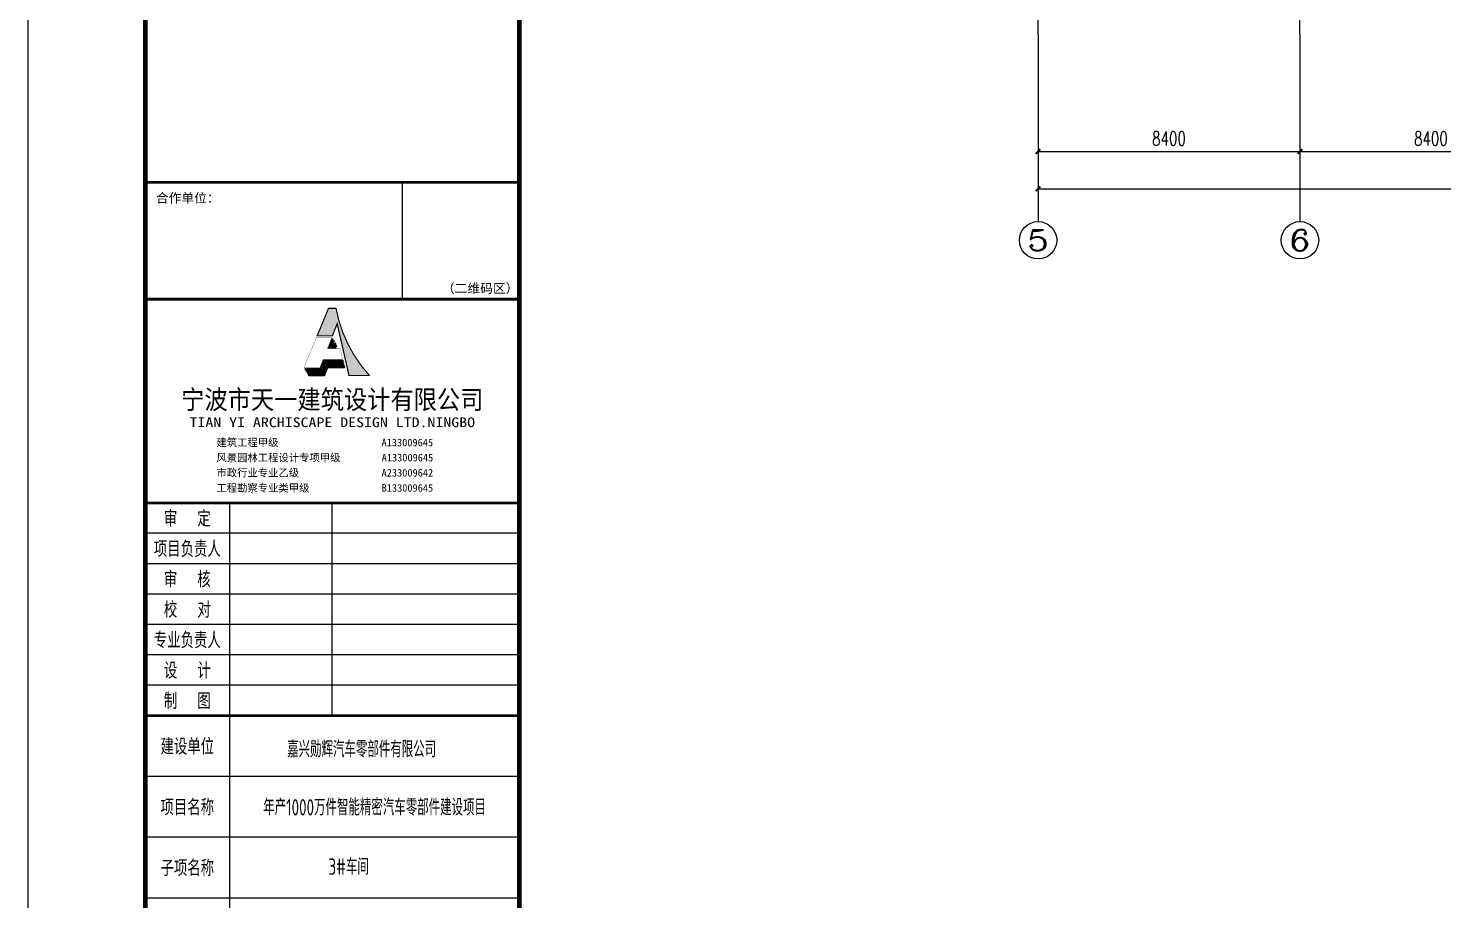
# Model space of a CAD drawing. Extents: x 712773 to 1022356, y -298958 to 209542.
# Drawn here: x 896206 to 941569, y -50473 to -22517 of the extents above; entities that cross this region are included whole.
import ezdxf
from ezdxf.enums import TextEntityAlignment as Align

# ---------------------------------------------------------------- set-up
doc = ezdxf.new("R2010")
doc.units = 0
doc.header["$LTSCALE"] = 500
doc.header["$MEASUREMENT"] = 0
doc.linetypes.add('DOTE', pattern=[2.42, 2, -0.2, 0.02, -0.2])
doc.layers.get('0').update_dxf_attribs({"linetype": 'CONTINUOUS'})
doc.layers.get('DEFPOINTS').update_dxf_attribs({"linetype": 'CONTINUOUS'})
for name, color, linetype in [('AXIS', 3, 'CONTINUOUS'), ('AXIS_TEXT', 7, 'CONTINUOUS'), ('DOTE', 1, 'DOTE'), ('T-TK', 157, 'CONTINUOUS'), ('照明平面标注层', 111, 'CONTINUOUS')]:
    doc.layers.add(name, color=color, linetype=linetype)
doc.styles.add('_TCH_AXIS', font='COMPLEX', dxfattribs={"bigfont": 'GBCBIG'})
doc.styles.add('_TCH_DIM_T3', font='SIMPLEX', dxfattribs={"width": 0.705882, "bigfont": 'GBCBIG'})
doc.styles.add('COMPLEX', font='COMPLEX')
doc.styles.add('TK1-TY', font='simhei.ttf')
doc.styles.add('TK2-TY', font='', dxfattribs={"width": 0.8})
doc.styles.add('TSSD_Dimension', font='Tssdeng.shx', dxfattribs={"width": 0.7, "bigfont": 'hztxt.shx'})
doc.styles.get('TK2-TY').set_extended_font_data('NSimSun')
doc.dimstyles.new('_TCH_ARCH&&150', dxfattribs={"dimtxt": 446.25, "dimasz": 150, "dimexe": 375, "dimexo": 450, "dimgap": 189.375, "dimtad": 1, "dimdec": 0, "dimzin": 0, "dimdsep": 46, "dimtxsty": '_TCH_DIM_T3', "dimblk": 'ARCHTICK', "dimcen": 0.09, "dimclrt": 7, "dimazin": 2, "dimtfac": 1, "dimtdec": 0, "dimtix": 1, "dimtmove": 2, "dimatfit": 3, "dimfxl": 0, "dimtolj": 1, "dimtzin": 0, "dimarcsym": 0})

# ---------------------------------------------------------------- blocks, each defined once
blk = doc.blocks.new('A1E图框')
at = {"layer": 'T-TK'}
blk.add_hatch(color=252, dxfattribs=at).paths.add_polyline_path([(41408, -66893), (41666, -68022), (42072, -68022, -0.138403), (41372, -66604), (41226, -66604), (40992, -67175), (41295, -67175)])
h = blk.add_hatch(color=252, dxfattribs=at)
h.paths.add_polyline_path([(41131, -67728), (41118, -67705), (41048, -67881), (41061, -67904)])
h.paths.add_polyline_path([(41155, -67770), (41142, -67747), (41072, -67923), (41085, -67946)])
h.paths.add_polyline_path([(41099, -67970), (41112, -67992), (41182, -67817), (41169, -67794)])
h.paths.add_polyline_path([(41206, -67858), (41193, -67836), (41123, -68011), (41136, -68034)])
h.paths.add_polyline_path([(41391, -67397), (41377, -67374), (41345, -67455), (41367, -67455)])
h.paths.add_polyline_path([(41366, -67355), (41353, -67332), (41304, -67455), (41326, -67455)])
h.paths.add_polyline_path([(41339, -67308), (41326, -67285), (41258, -67455), (41281, -67455)])
h.paths.add_polyline_path([(41217, -67455), (41240, -67455), (41315, -67267), (41302, -67244)])
blk.add_lwpolyline([(37300, -70757), (45300, -70757), (45300, -75307), (37300, -75307)], close=True)
for p, q in [((34800, -84100), (34800, -24700)), ((41118, -67705), (41525, -67705)), ((41131, -67728), (41531, -67728)), ((41525, -67705), (41531, -67728)), ((40710, -67881), (40723, -67904)), ((40710, -67881), (41048, -67881)), ((40723, -67904), (41061, -67904)), ((40734, -67923), (40748, -67946)), ((40734, -67923), (41072, -67923)), ((40748, -67946), (41085, -67946)), ((40761, -67970), (40775, -67992)), ((40761, -67970), (41099, -67970)), ((40775, -67992), (41112, -67992)), ((40786, -68011), (40799, -68034)), ((40786, -68011), (41123, -68011)), ((40799, -68034), (41136, -68034)), ((41142, -67747), (41535, -67747)), ((41155, -67770), (41541, -67770)), ((41169, -67794), (41547, -67794)), ((41182, -67817), (41552, -67817)), ((41193, -67836), (41557, -67836)), ((41206, -67858), (41562, -67858)), ((41535, -67747), (41541, -67770)), ((41547, -67794), (41552, -67817)), ((41557, -67836), (41562, -67858)), ((39100, -70757), (39100, -75307)), ((41300, -75307), (41300, -70757)), ((45300, -71407), (37300, -71407)), ((45300, -72057), (37300, -72057)), ((45300, -72707), (37300, -72707)), ((45300, -73357), (37300, -73357)), ((45300, -74007), (37300, -74007)), ((45300, -74657), (37300, -74657)), ((39100, -75307), (39100, -83107)), ((45300, -76607), (37300, -76607)), ((45300, -77907), (37300, -77907)), ((45300, -79207), (37300, -79207))]:
    blk.add_line(p, q, dxfattribs=at)
at = {"layer": 'T-TK', "color": 3}
for p, q in [((41217, -67455), (41302, -67244)), ((41240, -67455), (41315, -67267)), ((41258, -67455), (41326, -67285)), ((41281, -67455), (41339, -67308)), ((41302, -67244), (41315, -67267)), ((41304, -67455), (41353, -67332)), ((41326, -67285), (41339, -67308)), ((41326, -67455), (41366, -67355)), ((41345, -67455), (41377, -67374)), ((41353, -67332), (41366, -67355)), ((41367, -67455), (41391, -67397)), ((41377, -67374), (41391, -67397)), ((41048, -67881), (41118, -67705)), ((41061, -67904), (41131, -67728)), ((41118, -67705), (41131, -67728)), ((41048, -67881), (41061, -67904)), ((41072, -67923), (41142, -67747)), ((41072, -67923), (41085, -67946)), ((41085, -67946), (41155, -67770)), ((41099, -67970), (41169, -67794)), ((41099, -67970), (41112, -67992)), ((41112, -67992), (41182, -67817)), ((41123, -68011), (41193, -67836)), ((41123, -68011), (41136, -68034)), ((41136, -68034), (41206, -67858)), ((41142, -67747), (41155, -67770)), ((41169, -67794), (41182, -67817)), ((41193, -67836), (41206, -67858))]:
    blk.add_line(p, q, dxfattribs=at)
at = {"layer": 'T-TK'}
for points, const_width in [([(37300, -83100), (117900, -83100), (117900, -25700), (37300, -25700)], 100), ([(45300, -83100), (37300, -83100), (37300, -46400), (45300, -46400)], 100), ([(37300, -83100), (45300, -83100), (45300, -55400), (37300, -55400)], 60), ([(45300, -66400), (37300, -66400), (37300, -63900), (45300, -63900)], 60), ([(40697, -67859), (40960, -67222), (41289, -67222), (41196, -67455), (41465, -67455), (41520, -67683), (41105, -67683), (41035, -67859)], 5.66)]:
    blk.add_lwpolyline(points, close=True, dxfattribs=dict(at, const_width=const_width))
blk.add_lwpolyline([(42800, -63900), (45300, -63900), (45300, -66400), (42800, -66400)], close=True, dxfattribs=at)
at = {"layer": 'T-TK', "const_width": 22.5}
blk.add_lwpolyline([(41219, -66592), (41381, -66592, 0.141579), (42098, -68034), (41656, -68034), (41404, -66932), (41303, -67186), (40974, -67186), (41219, -66592)], format="xyb", dxfattribs=at)
at = {"layer": 'T-TK', "const_width": 5.66}
for points in [[(41381, -66592, 0.141579), (42098, -68034), (41656, -68034), (41404, -66932), (41303, -67186), (40974, -67186), (41219, -66592)], [(41372, -66604, 0.138403), (42072, -68022), (41666, -68022), (41408, -66893), (41295, -67175), (40992, -67175), (41226, -66604)]]:
    blk.add_lwpolyline(points, format="xyb", close=True, dxfattribs=at)
at = {"layer": 'T-TK', "const_width": 60}
for points in [[(45300, -70757), (37300, -70757)], [(45300, -75307), (37300, -75307)], [(45300, -75307), (37300, -75307)]]:
    blk.add_lwpolyline(points, dxfattribs=at)
at = {"layer": 'AXIS_TEXT', "style": 'TSSD_Dimension', "width": 0.7}
for s, p in [('嘉兴勋辉汽车零部件有限公司 ', (40335, -76200)), ('年产1000万件智能精密汽车零部件建设项目', (39823, -77442))]:
    blk.add_text(s, height=350, dxfattribs=at).set_placement(p)
at = {"layer": 'T-TK', "style": 'TK1-TY'}
for s, height, p in [('合作单位：', 200, (37528, -64336)), ('合作单位：', 200, (37528, -64336)), ('（二维码区）', 200, (43644, -66267)), ('建筑工程甲级                    A133009645', 162, (38823, -69546)), ('风景园林工程设计专项甲级        A133009645', 162, (38823, -69870)), ('市政行业专业乙级                A233009642', 162, (38823, -70194)), ('工程勘察专业类甲级              B133009645', 162, (38823, -70518))]:
    blk.add_text(s, height=height, dxfattribs=at).set_placement(p)
at = {"layer": 'T-TK'}
for s, height, style, width, p in [('宁波市天一建筑设计有限公司', 405, 'TK1-TY', 0.9, (41300, -68547)), ('TIAN YI ARCHISCAPE DESIGN LTD.NINGBO', 207.8, 'TK1-TY', 1.2, (41300, -69033)), ('审   定', 300, 'TK2-TY', 0.7, (38200, -71082)), ('项目负责人', 300, 'TK2-TY', 0.7, (38200, -71732)), ('审   核', 300, 'TK2-TY', 0.7, (38200, -72382)), ('校   对', 300, 'TK2-TY', 0.7, (38200, -73032)), ('专业负责人', 300, 'TK2-TY', 0.7, (38200, -73682)), ('设   计', 300, 'TK2-TY', 0.7, (38200, -74332)), ('制   图', 300, 'TK2-TY', 0.7, (38200, -74982)), ('建设单位', 300, 'TK2-TY', 0.7, (38200, -75957)), ('项目名称', 300, 'TK2-TY', 0.7, (38200, -77257)), ('子项名称', 300, 'TK2-TY', 0.7, (38200, -78557))]:
    blk.add_text(s, height=height, dxfattribs=dict(at, style=style, width=width)).set_placement(p, align=Align.MIDDLE_CENTER)
blk = doc.blocks.new('_ArchTick')
at = {"color": 0, "linetype": 'ByBlock', "const_width": 0.4}
blk.add_lwpolyline([(-0.5, -0.5), (0.5, 0.5)], dxfattribs=at)
blk = doc.blocks.new('*D532')
at = {"layer": 'AXIS', "color": 0, "lineweight": -2, "transparency": 16777216}
for p, q in [((928591, -23167), (928591, -28042)), ((1004191, -23167), (1004191, -28042)), ((928591, -27667), (1004191, -27667))]:
    blk.add_line(p, q, dxfattribs=at)
at = {"layer": 'DEFPOINTS', "color": 0, "transparency": 16777216}
for p in [(928591, -22717), (1004191, -22717), (1004191, -27667)]:
    blk.add_point(p, dxfattribs=at)
at = {"layer": 'AXIS', "color": 0, "lineweight": -2, "transparency": 16777216, "xscale": 150, "yscale": 150, "zscale": 150, "rotation": 180}
blk.add_blockref('_ArchTick', (928591, -27667), dxfattribs=at)
at = {"layer": 'AXIS', "color": 0, "lineweight": -2, "transparency": 16777216, "xscale": 150, "yscale": 150, "zscale": 150}
blk.add_blockref('_ArchTick', (1004191, -27667), dxfattribs=at)
at = {"layer": 'AXIS', "color": 7, "transparency": 16777216, "insert": (966391, -27255), "char_height": 446.2, "attachment_point": 5, "style": '_TCH_DIM_T3'}
blk.add_mtext('\\A1;75600', dxfattribs=at)
blk = doc.blocks.new('*D533')
at = {"layer": 'AXIS', "color": 0, "lineweight": -2, "transparency": 16777216}
for p, q in [((928591, -23167), (928591, -26842)), ((936991, -23167), (936991, -26842)), ((928591, -26467), (936991, -26467))]:
    blk.add_line(p, q, dxfattribs=at)
at = {"layer": 'DEFPOINTS', "color": 0, "transparency": 16777216}
for p in [(928591, -22717), (936991, -22717), (936991, -26467)]:
    blk.add_point(p, dxfattribs=at)
at = {"layer": 'AXIS', "color": 0, "lineweight": -2, "transparency": 16777216, "xscale": 150, "yscale": 150, "zscale": 150, "rotation": 180}
blk.add_blockref('_ArchTick', (928591, -26467), dxfattribs=at)
at = {"layer": 'AXIS', "color": 0, "lineweight": -2, "transparency": 16777216, "xscale": 150, "yscale": 150, "zscale": 150}
blk.add_blockref('_ArchTick', (936991, -26467), dxfattribs=at)
at = {"layer": 'AXIS', "color": 7, "transparency": 16777216, "insert": (932791, -26055), "char_height": 446.2, "attachment_point": 5, "style": '_TCH_DIM_T3'}
blk.add_mtext('\\A1;8400', dxfattribs=at)
blk = doc.blocks.new('*D534')
at = {"layer": 'AXIS', "color": 0, "lineweight": -2, "transparency": 16777216}
for p, q in [((936991, -23167), (936991, -26842)), ((945391, -23167), (945391, -26842)), ((936991, -26467), (945391, -26467))]:
    blk.add_line(p, q, dxfattribs=at)
at = {"layer": 'DEFPOINTS', "color": 0, "transparency": 16777216}
for p in [(936991, -22717), (945391, -22717), (945391, -26467)]:
    blk.add_point(p, dxfattribs=at)
at = {"layer": 'AXIS', "color": 0, "lineweight": -2, "transparency": 16777216, "xscale": 150, "yscale": 150, "zscale": 150, "rotation": 180}
blk.add_blockref('_ArchTick', (936991, -26467), dxfattribs=at)
at = {"layer": 'AXIS', "color": 0, "lineweight": -2, "transparency": 16777216, "xscale": 150, "yscale": 150, "zscale": 150}
blk.add_blockref('_ArchTick', (945391, -26467), dxfattribs=at)
at = {"layer": 'AXIS', "color": 7, "transparency": 16777216, "insert": (941191, -26055), "char_height": 446.2, "attachment_point": 5, "style": '_TCH_DIM_T3'}
blk.add_mtext('\\A1;8400', dxfattribs=at)
blk = doc.blocks.new('_AXISO')
blk.add_circle((0, 0), 0.5)
at = {"layer": 'AXIS_TEXT', "style": 'COMPLEX', "width": 1.302083}
blk.add_attdef('A', text='', height=0.56, dxfattribs=at).set_placement((-0.25, -0.28), (0.25, -0.28), align=Align.FIT)

msp = doc.modelspace()

# ---------------------------------------------------------------- linework, layer by layer
at = {"layer": 'AXIS'}
for p, q in [((928591.1, -22717), (928591.1, -28717)), ((936991.1, -22717), (936991.1, -28717))]:
    msp.add_line(p, q, dxfattribs=at)
at = {"layer": 'DOTE'}
for p, q in [((928591.1, -22717), (928591.1, 18083)), ((936991.1, -22717), (936991.1, 18083))]:
    msp.add_line(p, q, dxfattribs=at)

# ---------------------------------------------------------------- block references
at = {"layer": 'AXIS'}
ref = msp.add_blockref('_AXISO', (928591.1, -29317), dxfattribs=dict(at, xscale=1200, yscale=1200, zscale=1200))
ref.add_attrib('A', '5', dxfattribs={"layer": 'AXIS_TEXT', "height": 678.8, "style": '_TCH_AXIS', "width": 1.875}).set_placement((928251.7, -29656.4), (928930.5, -29656.4), align=Align.FIT)
ref = msp.add_blockref('_AXISO', (936991.1, -29317), dxfattribs=dict(at, xscale=1200, yscale=1200, zscale=1200))
ref.add_attrib('A', '6', dxfattribs={"layer": 'AXIS_TEXT', "height": 678.8, "style": '_TCH_AXIS', "width": 1.875}).set_placement((936651.7, -29656.4), (937330.5, -29656.4), align=Align.FIT)
at = {"layer": '照明平面标注层', "xscale": 1.5, "yscale": 1.5, "zscale": 1.5}
msp.add_blockref('A1E图框', (844005.8, 68392.5), dxfattribs=at)

# ---------------------------------------------------------------- texts
at = {"layer": 'AXIS_TEXT', "style": 'TSSD_Dimension', "width": 0.7}
msp.add_text('3#车间', height=525, dxfattribs=at).set_placement((905833.5, -49673.4))

# ---------------------------------------------------------------- dimensions: what is measured, and where the dimension line sits
at = {"layer": 'AXIS'}
for p1, p2, distance, picture, middle in [((928591.1, -22717), (1004191.1, -22717), -4950, '*D532', (966391.1, -27254.5)), ((928591.1, -22717), (936991.1, -22717), -3750, '*D533', (932791.1, -26054.5)), ((936991.1, -22717), (945391.1, -22717), -3750, '*D534', (941191.1, -26054.5))]:
    dim = msp.add_aligned_dim(p1=p1, p2=p2, distance=distance, dimstyle='_TCH_ARCH&&150', dxfattribs=at)
    dim.commit()
    dim.dimension.update_dxf_attribs({"geometry": picture, "text_midpoint": middle})

doc.saveas('drawing.dxf')
